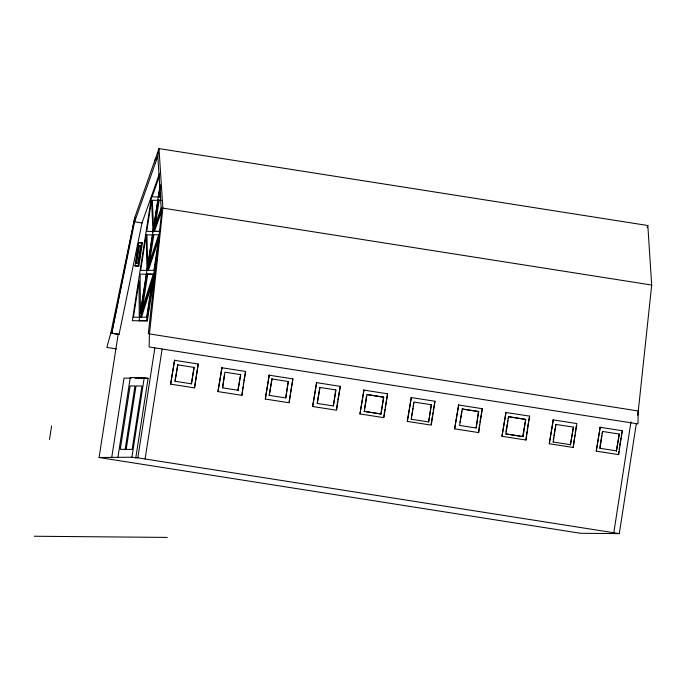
<?xml version="1.0" encoding="UTF-8"?>
<svg xmlns="http://www.w3.org/2000/svg" width="686" height="686" viewBox="0 0 686 686"><rect width="100%" height="100%" fill="white"/><g stroke="black" fill="none" stroke-linecap="round" stroke-linejoin="round"><path stroke-width="1.03" d="M159.512 173.412L142.002 222.959L119.055 334.468L111.689 333.31L134.627 221.801L157.814 156.211L158.989 148.588L162.865 208.107L149.445 334.056L149.119 346.962L637.946 423.897L638.28 411L651.7 285.042L647.824 225.523L158.989 148.588L134.833 217.385L110.798 333.053L106.862 347.416L116.38 348.917M49.512 439.452L51.587 426.006M636.316 423.682L619.295 533.622L580.545 533.279L99.084 457.502L118.172 334.211L110.798 333.053L111.689 333.31L134.833 217.385L134.627 221.801L142.002 222.959M135.005 265.842L138.581 242.75L141.668 242.775L142.439 242.904L138.864 265.988L135.005 265.842L138.864 265.988M135.888 263.21L138.615 245.597L140.759 245.614L138.032 263.227L135.888 263.21L136.66 263.33L139.387 245.717L138.615 245.597M138.092 265.868L141.668 242.775M139.61 258.168L139.927 256.101M140.253 254.026L140.57 251.951M151.717 195.459L132.329 320.714L147.31 320.842L156.768 259.737M111.715 457.613L124.02 378.123L131.112 378.183M117.966 457.09L130.271 377.6L144.223 377.72L148.099 378.329L135.794 457.819L131.918 457.21L99.084 457.502M139.884 320.782L139.112 320.654L160.164 184.663M140.57 312.739L146.538 274.203L140.115 274.143L140.398 312.705M148.099 264.076L150.526 248.443M150.843 246.36L152.618 234.895L146.967 234.852L147.619 267.206M156.674 208.707L153.587 228.644L152.249 200.269L157.969 200.321L157 206.615M159.452 190.768L158.492 196.942L152.078 196.891L159.478 175.848M159.769 188.71L160.25 185.614M146.933 274.091L140.853 313.373L153.287 274.143L146.933 274.091L153.004 274.254M153.012 234.784L148.047 266.871L158.706 234.835L153.012 234.784L153.793 234.912L148.982 265.954M161.201 200.235L158.372 200.209L154.024 228.292L161.527 207.266M160.301 192.843L159.666 196.959L158.895 196.831L160.164 188.607M141.951 311.427L147.704 274.211M155.122 226.329L159.143 200.329L161.03 200.346M125.161 449.364L134.979 385.961L130.108 385.918L120.29 449.321L132.149 449.424L141.968 386.021L136.008 385.969L126.19 449.373M140.681 317.146L146.624 317.198L152.369 280.12L140.681 317.146L141.453 317.266L152.824 281.243M160.232 229.304L159.915 231.371L153.638 231.319L161.51 209.281M139.112 320.654L146.53 320.722L158.766 241.704M147.833 314.54L148.116 312.687L147.824 314.54M148.442 310.595L148.768 308.503M149.256 305.364L149.574 303.272M149.9 301.18L150.225 299.087M150.551 296.987L150.869 294.894M151.194 292.802L151.52 290.71M152.652 283.378L152.978 281.286M131.918 457.21L144.223 377.72M135.794 457.819L137.835 457.836L154.856 347.905M145.106 458.985L162.119 349.045M170.643 384.143L174.553 360.27L170.643 384.143L194.524 387.873L198.22 364L174.338 360.27M175.024 381.27L177.785 364.841L175.024 381.27L191.531 383.843L194.078 367.404L177.571 364.832M191.325 383.843L194.078 367.404M217.976 391.595L221.938 367.722L217.976 391.595L241.901 395.325L245.597 371.452L221.672 367.722M222.624 386.793L224.399 375.311M222.718 387.839L224.879 372.181L240.666 374.625L237.973 390.283L240.666 374.625M242.93 387.015L241.901 395.325M243.247 384.94L243.573 382.865M243.89 380.79L245.597 371.452M265.31 399.046L269.212 375.173L265.31 399.046L289.183 402.776L292.879 378.895L269.006 375.173M269.229 395.385L271.99 378.946L269.229 395.385L285.736 397.949L288.283 381.51L271.776 378.946M289.132 401.73L290.264 394.467M290.581 392.392L292.879 378.895M312.636 406.498L316.598 382.625L312.636 406.498L336.569 410.219L340.265 386.347L316.332 382.617M317.352 402.442L319.942 387.401L317.198 403.445L333.362 405.949L335.848 389.905L319.676 387.401M336.466 409.182L337.589 401.919M337.915 399.844L340.265 386.347M359.97 413.941L363.932 390.077L359.97 413.941L383.894 417.671L387.59 393.798L363.666 390.068M364.626 408.213L366.418 396.645M364.403 411.368L367.01 394.536L383.688 397.168L381.082 413.992L364.137 411.368L381.082 413.992M380.824 413.992L383.688 397.168M383.8 416.634L384.923 409.362M385.24 407.287L387.59 393.798M407.304 421.393L411.308 397.52L407.304 421.393L431.28 425.123L434.975 401.25L411 397.52M411.274 419.266L413.941 402.047L431.323 404.74L428.656 421.959L411.274 419.266L411.583 417.242M411.9 415.219L412.372 412.175M412.68 410.151L412.998 408.127M413.306 406.103L413.778 403.059M431.125 424.085L432.257 416.814M432.574 414.738L432.9 412.663M433.218 410.588L434.975 401.25M454.638 428.844L458.642 404.972L454.638 428.844L478.614 432.574L482.309 408.702L458.334 404.972M460.032 422.344L460.349 420.295M460.666 418.237L461.781 411.043M462.415 408.993L459.551 425.431L476.161 427.995L478.708 411.557L462.098 408.993L478.708 411.557M478.391 411.557L476.161 427.995M479.583 424.265L478.614 432.574M479.908 422.19L482.309 408.702M501.963 436.296L505.976 412.423L501.963 436.296L525.948 440.026L529.643 416.145L505.659 412.423M505.959 431.888L507.057 424.797M507.374 422.773L507.691 420.741M508 418.717L508.626 416.694L525.699 419.386L523.032 436.605L505.651 433.912M508.626 416.694L505.959 433.921L523.032 436.605M522.723 436.605L525.699 419.386M526.917 431.717L525.948 440.026M527.234 429.642L528.203 423.408M528.52 421.333L529.643 416.145M549.297 443.748L553.25 419.875L549.297 443.748L573.222 447.469L576.917 423.596L552.993 419.866M553.302 439.915L553.619 437.84M553.945 435.773L555.068 428.518M555.386 426.443L555.969 424.377L553.242 441.99M573.427 427.121L570.435 444.734L573.427 427.121L555.703 424.377M574.251 439.169L573.222 447.469M574.568 437.085L574.894 435.01M575.211 432.935L576.334 425.672M596.237 451.131L600.199 427.258L596.237 451.131L618.618 454.612L622.313 430.739L599.933 427.258M599.907 447.203L601.699 435.636M602.025 433.535L602.608 431.434L600.001 448.258M619.295 434.058L616.422 450.882L619.295 434.058L602.351 431.425M618.832 451.499L618.618 454.612M619.158 449.424L619.475 447.349M619.801 445.274L620.924 438.002M621.25 435.927L622.313 430.739M613.807 532.756L630.991 421.761M637.62 415.227L638.28 411L148.339 333.739L161.493 213.243L157.814 156.211L154.916 160.19M152.472 279.296L153.432 276.278M147.576 270.31L159.375 234.844L153.878 270.37L147.576 270.31L148.356 270.43L159.478 236.987M149.162 265.988L152.824 254.978M647.121 227.52L647.824 225.523M153.638 231.319L154.419 231.439L161.57 211.408M158.895 196.831L161.013 196.848M153.021 231.431L146.735 231.371L151.555 200.261L153.047 232.108M154.419 231.439L160.687 231.499M142.439 242.904L138.581 242.75M198.22 364L194.524 387.873M135.142 378.218L148.099 378.329M288.283 381.51L285.736 397.949M335.848 389.905L333.362 405.949M367.01 394.536L383.431 397.16M431.323 404.74L428.656 421.959M34.3 536.246L167.273 537.412M158.372 200.209L159.143 200.329M162.865 208.107L651.7 285.042M146.624 317.198L147.404 317.318M146.53 320.722L147.31 320.842M508.317 416.694L525.382 419.378M222.461 387.839L238.239 390.283M599.744 448.258L616.688 450.891M552.976 441.981L570.701 444.734M137.835 457.836L619.295 533.622M118.172 334.211L119.055 334.468M155.242 162.814L155.302 163.319M139.044 281.071L133.453 317.198L139.258 317.249L139.044 281.071M146.204 234.844L140.699 270.37L147.01 270.421L146.204 234.844"/></g></svg>
